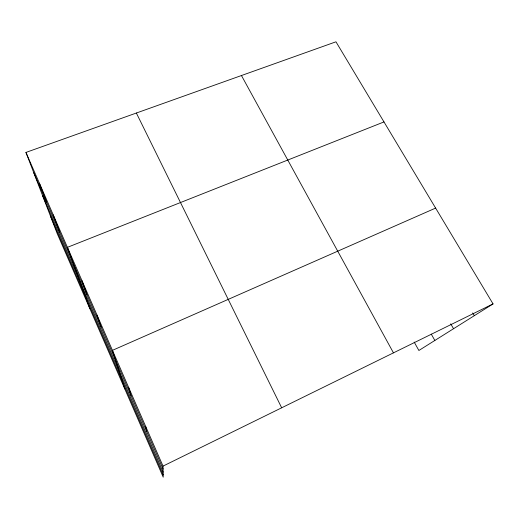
<?xml version="1.0" encoding="UTF-8"?>
<svg xmlns="http://www.w3.org/2000/svg" width="519" height="519" viewBox="0 0 519 519"><rect width="100%" height="100%" fill="white"/><g stroke="black" fill="none" stroke-linecap="round" stroke-linejoin="round"><path stroke-width="0.78" d="M25.95 152.424L163.018 466.107L163.219 477.195L57.103 233.362L25.95 152.424L335.968 41.805L493.05 303.913L418.885 350.487L414.181 342.066M163.018 466.107L493.05 303.913M435.623 208.087L112.435 350.351L124.8 388.913M383.989 121.926L67.425 247.336L89.891 308.695M472.705 312.905L474.327 315.669M450.739 323.856L453.548 328.722M431.263 334.119L434.857 340.458M241.452 75.534L393.46 352.862M136.361 113.032L281.668 407.798M33.819 172.866L163.07 468.968M42.552 195.553L163.128 472.095M50.395 215.943L163.18 474.866M39.405 183.22L46.593 202.144M53.223 214.847L59.698 232.155M82.015 280.727L86.926 294.526M97.014 315.046L101.075 326.944M128.796 387.784L130.983 395.465M145.651 426.352L146.799 431.698"/></g></svg>
